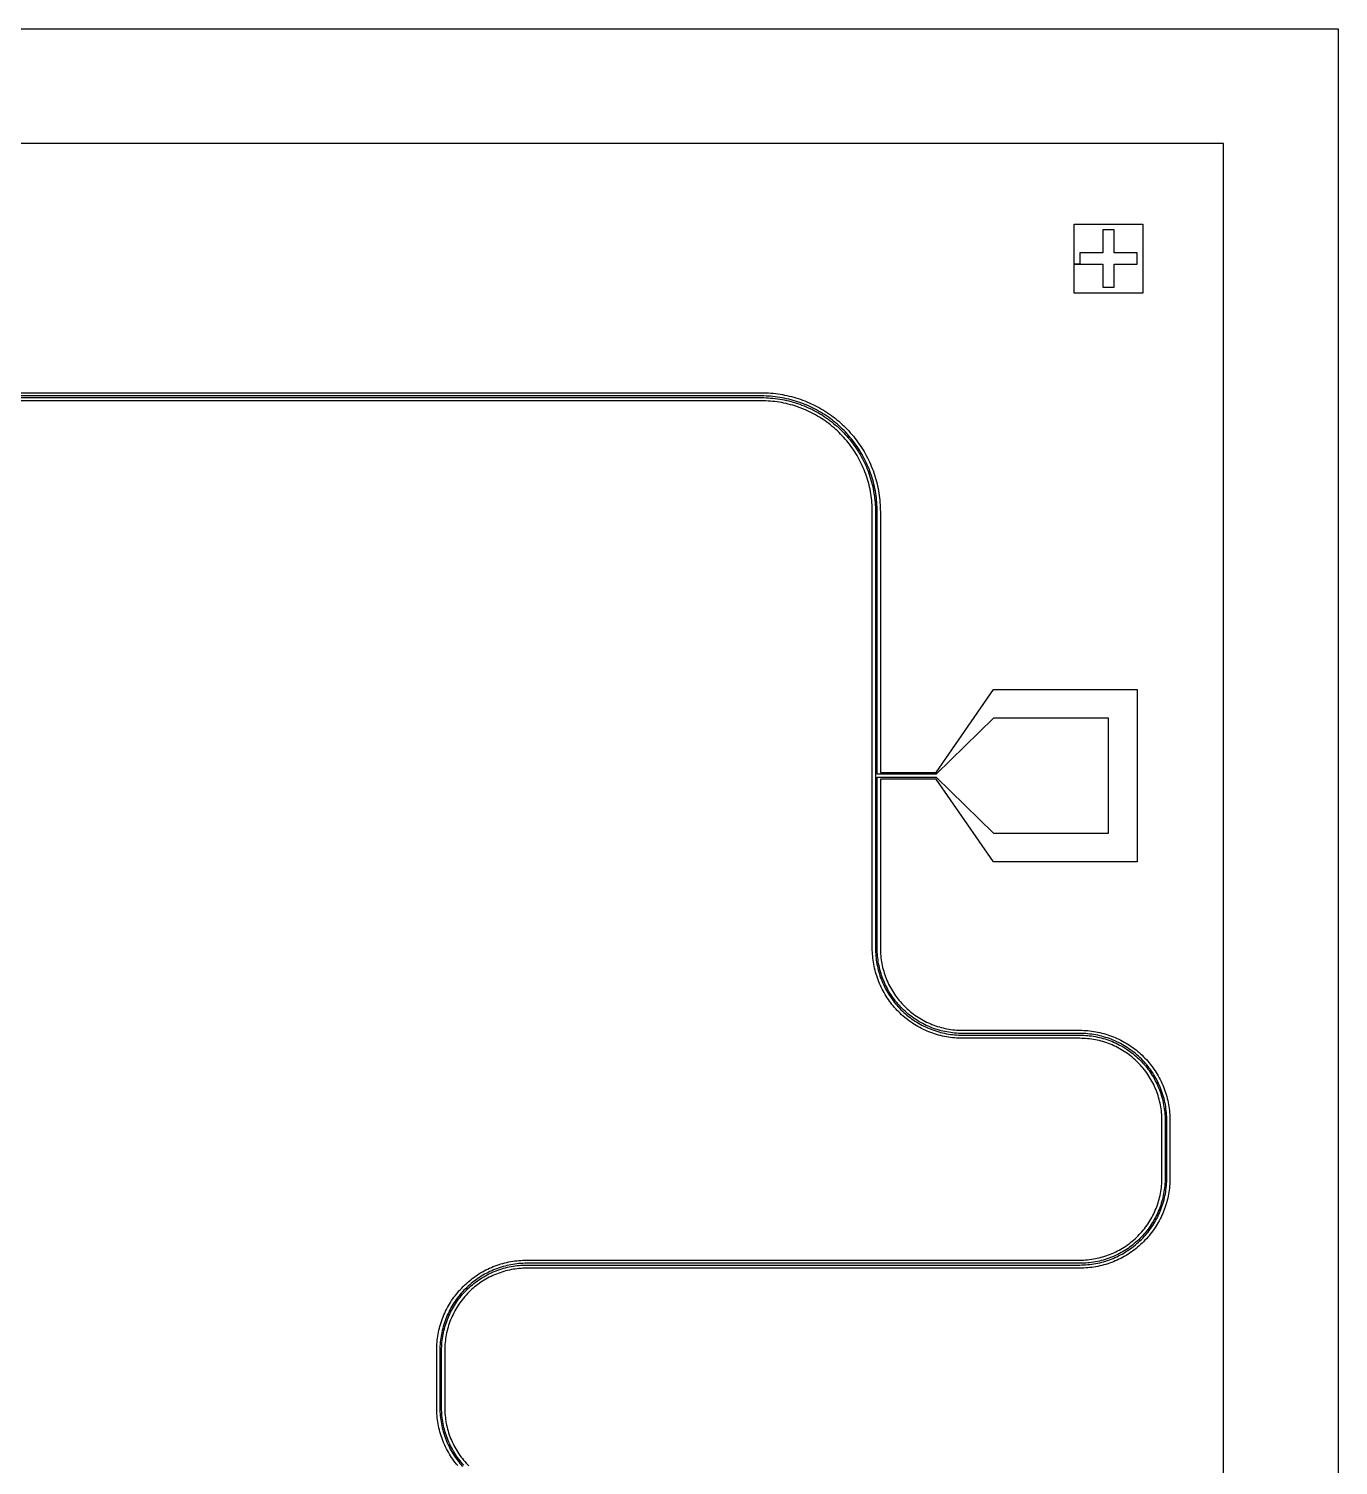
# Model space of a CAD drawing. Extents: x -2500 to 2500, y -2500 to 2500.
# Drawn here: x 220 to 2500, y 0 to 2500 of the extents above; entities that cross this region are included whole.
import ezdxf

# ---------------------------------------------------------------- set-up
doc = ezdxf.new("R2010")
doc.units = 0
doc.layers.add('L0D0', color=1, linetype='CONTINUOUS')

msp = doc.modelspace()

# ---------------------------------------------------------------- linework, layer by layer
at = {"layer": 'L0D0'}
for points in [[(-2500, -2500), (-2500, -2300), (-2300, -2300), (2300, -2300), (2300, 2300), (-2300, 2300), (-2300, -2300), (-2500, -2300), (-2500, 2500), (2500, 2500), (2500, -2500)], [(2040, 2040), (2040, 2090), (2050, 2090), (2090, 2090), (2090, 2050), (2110, 2050), (2110, 2090), (2150, 2090), (2150, 2110), (2110, 2110), (2110, 2150), (2090, 2150), (2090, 2110), (2050, 2110), (2050, 2090), (2040, 2090), (2040, 2160), (2160, 2160), (2160, 2040)]]:
    msp.add_lwpolyline(points, close=True, dxfattribs=at)
for points in [[(-1495.75, 1866.5), (1495.75, 1866.5), (1499.814, 1866.46), (1503.877, 1866.34), (1507.936, 1866.141), (1511.991, 1865.862), (1516.04, 1865.503), (1520.08, 1865.065), (1524.112, 1864.548), (1528.132, 1863.951), (1532.14, 1863.276), (1536.134, 1862.523), (1540.112, 1861.691), (1544.073, 1860.781), (1548.016, 1859.793), (1551.938, 1858.728), (1555.839, 1857.587), (1559.717, 1856.369), (1563.569, 1855.075), (1567.396, 1853.706), (1571.195, 1852.261), (1574.965, 1850.743), (1578.705, 1849.151), (1582.413, 1847.486), (1586.087, 1845.748), (1589.726, 1843.938), (1593.329, 1842.058), (1596.895, 1840.107), (1600.421, 1838.086), (1603.907, 1835.997), (1607.352, 1833.839), (1610.753, 1831.614), (1614.11, 1829.323), (1617.422, 1826.967), (1620.686, 1824.545), (1623.902, 1822.061), (1627.069, 1819.513), (1630.186, 1816.904), (1633.25, 1814.234), (1636.262, 1811.505), (1639.219, 1808.717), (1642.121, 1805.871), (1644.967, 1802.969), (1647.755, 1800.012), (1650.484, 1797), (1653.154, 1793.936), (1655.763, 1790.819), (1658.311, 1787.652), (1660.795, 1784.436), (1663.217, 1781.172), (1665.573, 1777.86), (1667.864, 1774.503), (1670.089, 1771.102), (1672.247, 1767.657), (1674.336, 1764.171), (1676.357, 1760.645), (1678.308, 1757.079), (1680.188, 1753.476), (1681.998, 1749.837), (1683.736, 1746.163), (1685.401, 1742.455), (1686.993, 1738.715), (1688.511, 1734.945), (1689.956, 1731.146), (1691.325, 1727.319), (1692.619, 1723.467), (1693.837, 1719.589), (1694.978, 1715.688), (1696.043, 1711.766), (1697.031, 1707.823), (1697.941, 1703.862), (1698.773, 1699.884), (1699.526, 1695.89), (1700.201, 1691.882), (1700.798, 1687.862), (1701.315, 1683.83), (1701.753, 1679.79), (1702.112, 1675.741), (1702.391, 1671.686), (1702.59, 1667.627), (1702.71, 1663.564), (1702.75, 1659.5), (1702.75, 1205.75), (1800, 1205.75), (1900, 1350), (2150, 1350), (2150, 1050), (1900, 1050), (1800, 1194.25), (1702.75, 1194.25), (1702.75, 900), (1702.79, 896.597), (1702.912, 893.196), (1703.114, 889.798), (1703.398, 886.407), (1703.761, 883.023), (1704.206, 879.649), (1704.73, 876.286), (1705.334, 872.937), (1706.018, 869.603), (1706.781, 866.286), (1707.623, 862.989), (1708.543, 859.712), (1709.54, 856.458), (1710.615, 853.229), (1711.766, 850.027), (1712.993, 846.852), (1714.296, 843.708), (1715.673, 840.596), (1717.123, 837.517), (1718.647, 834.474), (1720.242, 831.467), (1721.908, 828.5), (1723.645, 825.573), (1725.451, 822.688), (1727.325, 819.847), (1729.266, 817.052), (1731.273, 814.303), (1733.344, 811.603), (1735.48, 808.953), (1737.678, 806.355), (1739.937, 803.81), (1742.256, 801.319), (1744.634, 798.884), (1747.069, 796.506), (1749.56, 794.187), (1752.105, 791.928), (1754.703, 789.73), (1757.353, 787.594), (1760.053, 785.523), (1762.802, 783.516), (1765.597, 781.575), (1768.438, 779.701), (1771.323, 777.895), (1774.25, 776.158), (1777.217, 774.492), (1780.224, 772.897), (1783.267, 771.373), (1786.346, 769.923), (1789.458, 768.546), (1792.602, 767.243), (1795.777, 766.016), (1798.979, 764.865), (1802.208, 763.79), (1805.462, 762.793), (1808.739, 761.873), (1812.036, 761.031), (1815.353, 760.268), (1818.687, 759.584), (1822.036, 758.98), (1825.399, 758.456), (1828.773, 758.011), (1832.157, 757.648), (1835.548, 757.364), (1838.946, 757.162), (1842.347, 757.04), (1845.75, 757), (2050, 757), (2053.523, 756.96), (2057.044, 756.842), (2060.561, 756.644), (2064.073, 756.368), (2067.578, 756.013), (2071.075, 755.579), (2074.56, 755.067), (2078.033, 754.477), (2081.493, 753.809), (2084.936, 753.064), (2088.361, 752.241), (2091.768, 751.342), (2095.153, 750.367), (2098.516, 749.316), (2101.854, 748.19), (2105.166, 746.989), (2108.45, 745.714), (2111.705, 744.366), (2114.929, 742.945), (2118.12, 741.452), (2121.277, 739.888), (2124.397, 738.253), (2127.481, 736.549), (2130.525, 734.776), (2133.529, 732.936), (2136.491, 731.028), (2139.409, 729.054), (2142.282, 727.016), (2145.109, 724.913), (2147.888, 722.748), (2150.617, 720.52), (2153.296, 718.232), (2155.923, 715.885), (2158.497, 713.479), (2161.016, 711.016), (2163.479, 708.497), (2165.885, 705.923), (2168.232, 703.296), (2170.52, 700.617), (2172.748, 697.888), (2174.913, 695.109), (2177.016, 692.282), (2179.054, 689.409), (2181.028, 686.491), (2182.936, 683.529), (2184.776, 680.525), (2186.549, 677.481), (2188.253, 674.397), (2189.888, 671.277), (2191.452, 668.12), (2192.945, 664.929), (2194.366, 661.705), (2195.714, 658.45), (2196.989, 655.166), (2198.19, 651.854), (2199.316, 648.516), (2200.367, 645.153), (2201.342, 641.768), (2202.241, 638.361), (2203.064, 634.936), (2203.809, 631.493), (2204.477, 628.033), (2205.067, 624.56), (2205.579, 621.075), (2206.013, 617.578), (2206.368, 614.073), (2206.644, 610.561), (2206.842, 607.044), (2206.96, 603.523), (2207, 600), (2207, 500), (2206.96, 496.477), (2206.842, 492.956), (2206.644, 489.439), (2206.368, 485.927), (2206.013, 482.422), (2205.579, 478.925), (2205.067, 475.44), (2204.477, 471.967), (2203.809, 468.507), (2203.064, 465.064), (2202.241, 461.639), (2201.342, 458.232), (2200.367, 454.847), (2199.316, 451.484), (2198.19, 448.146), (2196.989, 444.834), (2195.714, 441.55), (2194.366, 438.295), (2192.945, 435.071), (2191.452, 431.88), (2189.888, 428.723), (2188.253, 425.603), (2186.549, 422.519), (2184.776, 419.475), (2182.936, 416.471), (2181.028, 413.509), (2179.054, 410.591), (2177.016, 407.718), (2174.913, 404.891), (2172.748, 402.112), (2170.52, 399.383), (2168.232, 396.704), (2165.885, 394.077), (2163.479, 391.503), (2161.016, 388.984), (2158.497, 386.521), (2155.923, 384.115), (2153.296, 381.768), (2150.617, 379.48), (2147.888, 377.252), (2145.109, 375.087), (2142.282, 372.984), (2139.409, 370.946), (2136.491, 368.972), (2133.529, 367.064), (2130.525, 365.224), (2127.481, 363.451), (2124.397, 361.747), (2121.277, 360.112), (2118.12, 358.548), (2114.929, 357.055), (2111.705, 355.634), (2108.45, 354.286), (2105.166, 353.011), (2101.854, 351.81), (2098.516, 350.684), (2095.153, 349.633), (2091.768, 348.658), (2088.361, 347.759), (2084.936, 346.936), (2081.493, 346.191), (2078.033, 345.523), (2074.56, 344.933), (2071.075, 344.421), (2067.578, 343.987), (2064.073, 343.632), (2060.561, 343.356), (2057.044, 343.158), (2053.523, 343.04), (2050, 343), (1087.4, 343), (1083.997, 342.96), (1080.596, 342.838), (1077.198, 342.636), (1073.807, 342.352), (1070.423, 341.989), (1067.049, 341.544), (1063.686, 341.02), (1060.337, 340.416), (1057.003, 339.732), (1053.686, 338.969), (1050.389, 338.127), (1047.112, 337.207), (1043.858, 336.21), (1040.629, 335.135), (1037.427, 333.984), (1034.252, 332.757), (1031.108, 331.454), (1027.996, 330.077), (1024.917, 328.627), (1021.874, 327.103), (1018.867, 325.508), (1015.9, 323.842), (1012.973, 322.105), (1010.088, 320.299), (1007.247, 318.425), (1004.452, 316.484), (1001.703, 314.477), (999.003, 312.406), (996.353, 310.27), (993.755, 308.072), (991.21, 305.813), (988.719, 303.494), (986.284, 301.116), (983.906, 298.681), (981.587, 296.19), (979.328, 293.645), (977.13, 291.047), (974.994, 288.397), (972.923, 285.697), (970.916, 282.948), (968.975, 280.153), (967.101, 277.312), (965.295, 274.427), (963.558, 271.5), (961.892, 268.533), (960.297, 265.526), (958.773, 262.483), (957.323, 259.404), (955.946, 256.292), (954.643, 253.148), (953.416, 249.973), (952.265, 246.771), (951.19, 243.542), (950.193, 240.288), (949.273, 237.011), (948.431, 233.714), (947.668, 230.397), (946.984, 227.063), (946.38, 223.714), (945.856, 220.351), (945.411, 216.977), (945.048, 213.593), (944.764, 210.202), (944.562, 206.804), (944.44, 203.403), (944.4, 200), (944.4, 100), (944.44, 96.597), (944.562, 93.196), (944.764, 89.798), (945.048, 86.407), (945.411, 83.023), (945.856, 79.649), (946.38, 76.286), (946.984, 72.937), (947.668, 69.603), (948.431, 66.286), (949.273, 62.989), (950.193, 59.712), (951.19, 56.458), (952.265, 53.229), (953.416, 50.027), (954.643, 46.852), (955.946, 43.708), (957.323, 40.596), (958.773, 37.517), (960.297, 34.474), (961.892, 31.467), (963.558, 28.5), (965.295, 25.573), (967.101, 22.688), (968.975, 19.847), (970.916, 17.052), (972.923, 14.303), (974.994, 11.603), (977.13, 8.953), (979.328, 6.355), (981.587, 3.81), (983.906, 1.319), (986.284, -1.116)], [(977.657, -0.044), (975.376, 2.518), (973.154, 5.131), (970.993, 7.795), (968.894, 10.509), (966.859, 13.27), (964.888, 16.077), (962.982, 18.929), (961.143, 21.825), (959.371, 24.762), (957.667, 27.739), (956.033, 30.755), (954.468, 33.808), (952.975, 36.896), (951.553, 40.018), (950.204, 43.172), (948.928, 46.356), (947.726, 49.568), (946.598, 52.808), (945.546, 56.073), (944.569, 59.361), (943.668, 62.671), (942.844, 66.001), (942.098, 69.349), (941.428, 72.713), (940.837, 76.092), (940.324, 79.484), (939.889, 82.886), (939.533, 86.298), (939.256, 89.717), (939.058, 93.142), (938.94, 96.57), (938.9, 100), (938.9, 200), (938.94, 203.43), (939.058, 206.858), (939.256, 210.283), (939.533, 213.702), (939.889, 217.114), (940.324, 220.516), (940.837, 223.908), (941.428, 227.287), (942.098, 230.651), (942.844, 233.999), (943.668, 237.329), (944.569, 240.639), (945.546, 243.927), (946.598, 247.192), (947.726, 250.432), (948.928, 253.644), (950.204, 256.828), (951.553, 259.982), (952.975, 263.104), (954.468, 266.192), (956.033, 269.245), (957.667, 272.261), (959.371, 275.238), (961.143, 278.175), (962.982, 281.071), (964.888, 283.923), (966.859, 286.73), (968.894, 289.491), (970.993, 292.205), (973.154, 294.869), (975.376, 297.482), (977.657, 300.044), (979.997, 302.552), (982.395, 305.005), (984.848, 307.403), (987.356, 309.743), (989.918, 312.024), (992.531, 314.246), (995.195, 316.407), (997.909, 318.506), (1000.67, 320.541), (1003.477, 322.512), (1006.329, 324.418), (1009.225, 326.257), (1012.162, 328.029), (1015.139, 329.733), (1018.155, 331.367), (1021.208, 332.932), (1024.296, 334.425), (1027.418, 335.847), (1030.572, 337.196), (1033.756, 338.472), (1036.968, 339.674), (1040.208, 340.802), (1043.473, 341.854), (1046.761, 342.831), (1050.071, 343.732), (1053.401, 344.556), (1056.749, 345.302), (1060.113, 345.972), (1063.492, 346.563), (1066.884, 347.076), (1070.286, 347.511), (1073.698, 347.867), (1077.117, 348.144), (1080.542, 348.342), (1083.97, 348.46), (1087.4, 348.5), (2050, 348.5), (2053.499, 348.54), (2056.997, 348.662), (2060.491, 348.864), (2063.979, 349.146), (2067.459, 349.509), (2070.931, 349.953), (2074.391, 350.476), (2077.838, 351.08), (2081.27, 351.762), (2084.686, 352.524), (2088.083, 353.365), (2091.46, 354.283), (2094.815, 355.28), (2098.145, 356.354), (2101.45, 357.504), (2104.728, 358.73), (2107.977, 360.032), (2111.194, 361.409), (2114.379, 362.859), (2117.529, 364.383), (2120.644, 365.979), (2123.721, 367.646), (2126.758, 369.384), (2129.754, 371.192), (2132.708, 373.069), (2135.618, 375.013), (2138.482, 377.024), (2141.299, 379.1), (2144.067, 381.241), (2146.785, 383.446), (2149.452, 385.713), (2152.065, 388.04), (2154.624, 390.428), (2157.127, 392.873), (2159.572, 395.376), (2161.96, 397.935), (2164.287, 400.548), (2166.554, 403.215), (2168.759, 405.933), (2170.9, 408.701), (2172.976, 411.518), (2174.987, 414.382), (2176.931, 417.292), (2178.808, 420.246), (2180.616, 423.242), (2182.354, 426.279), (2184.021, 429.356), (2185.617, 432.471), (2187.141, 435.621), (2188.591, 438.806), (2189.968, 442.023), (2191.27, 445.272), (2192.496, 448.55), (2193.646, 451.855), (2194.72, 455.185), (2195.717, 458.54), (2196.635, 461.917), (2197.476, 465.314), (2198.238, 468.73), (2198.92, 472.162), (2199.524, 475.609), (2200.047, 479.069), (2200.491, 482.541), (2200.854, 486.021), (2201.136, 489.509), (2201.338, 493.003), (2201.46, 496.501), (2201.5, 500), (2201.5, 600), (2201.46, 603.499), (2201.338, 606.997), (2201.136, 610.491), (2200.854, 613.979), (2200.491, 617.459), (2200.047, 620.931), (2199.524, 624.391), (2198.92, 627.838), (2198.238, 631.27), (2197.476, 634.686), (2196.635, 638.083), (2195.717, 641.46), (2194.72, 644.815), (2193.646, 648.145), (2192.496, 651.45), (2191.27, 654.728), (2189.968, 657.977), (2188.591, 661.194), (2187.141, 664.379), (2185.617, 667.529), (2184.021, 670.644), (2182.354, 673.721), (2180.616, 676.758), (2178.808, 679.754), (2176.931, 682.708), (2174.987, 685.618), (2172.976, 688.482), (2170.9, 691.299), (2168.759, 694.067), (2166.554, 696.785), (2164.287, 699.452), (2161.96, 702.065), (2159.572, 704.624), (2157.127, 707.127), (2154.624, 709.572), (2152.065, 711.96), (2149.452, 714.287), (2146.785, 716.554), (2144.067, 718.759), (2141.299, 720.9), (2138.482, 722.976), (2135.618, 724.987), (2132.708, 726.931), (2129.754, 728.808), (2126.758, 730.616), (2123.721, 732.354), (2120.644, 734.021), (2117.529, 735.617), (2114.379, 737.141), (2111.194, 738.591), (2107.977, 739.968), (2104.728, 741.27), (2101.45, 742.496), (2098.145, 743.646), (2094.815, 744.72), (2091.46, 745.717), (2088.083, 746.635), (2084.686, 747.476), (2081.27, 748.238), (2077.838, 748.92), (2074.391, 749.524), (2070.931, 750.047), (2067.459, 750.491), (2063.979, 750.854), (2060.491, 751.136), (2056.997, 751.338), (2053.499, 751.46), (2050, 751.5), (1845.75, 751.5), (1842.32, 751.54), (1838.892, 751.658), (1835.467, 751.856), (1832.048, 752.133), (1828.636, 752.489), (1825.234, 752.924), (1821.842, 753.437), (1818.463, 754.028), (1815.099, 754.698), (1811.751, 755.444), (1808.421, 756.268), (1805.111, 757.169), (1801.823, 758.146), (1798.558, 759.198), (1795.318, 760.326), (1792.106, 761.528), (1788.922, 762.804), (1785.768, 764.153), (1782.646, 765.575), (1779.558, 767.068), (1776.505, 768.633), (1773.489, 770.267), (1770.512, 771.971), (1767.575, 773.743), (1764.679, 775.582), (1761.827, 777.488), (1759.02, 779.459), (1756.259, 781.494), (1753.545, 783.593), (1750.881, 785.754), (1748.268, 787.976), (1745.706, 790.257), (1743.198, 792.597), (1740.745, 794.995), (1738.347, 797.448), (1736.007, 799.956), (1733.726, 802.518), (1731.504, 805.131), (1729.343, 807.795), (1727.244, 810.509), (1725.209, 813.27), (1723.238, 816.077), (1721.332, 818.929), (1719.493, 821.825), (1717.721, 824.762), (1716.017, 827.739), (1714.383, 830.755), (1712.818, 833.808), (1711.325, 836.896), (1709.903, 840.018), (1708.554, 843.172), (1707.278, 846.356), (1706.076, 849.568), (1704.948, 852.808), (1703.896, 856.073), (1702.919, 859.361), (1702.018, 862.671), (1701.194, 866.001), (1700.448, 869.349), (1699.778, 872.713), (1699.187, 876.092), (1698.674, 879.484), (1698.239, 882.886), (1697.883, 886.298), (1697.606, 889.717), (1697.408, 893.142), (1697.29, 896.57), (1697.25, 900), (1697.25, 1197.25), (1800, 1197.25), (1900, 1100), (2100, 1100), (2100, 1300), (1900, 1300), (1800, 1202.75), (1697.25, 1202.75), (1697.25, 1659.5), (1697.21, 1663.506), (1697.091, 1667.511), (1696.892, 1671.512), (1696.613, 1675.509), (1696.255, 1679.5), (1695.818, 1683.482), (1695.301, 1687.455), (1694.706, 1691.417), (1694.032, 1695.367), (1693.28, 1699.302), (1692.45, 1703.221), (1691.541, 1707.123), (1690.556, 1711.007), (1689.493, 1714.87), (1688.354, 1718.711), (1687.139, 1722.529), (1685.848, 1726.321), (1684.482, 1730.088), (1683.041, 1733.826), (1681.526, 1737.535), (1679.938, 1741.213), (1678.277, 1744.859), (1676.544, 1748.471), (1674.739, 1752.048), (1672.864, 1755.589), (1670.918, 1759.091), (1668.903, 1762.554), (1666.82, 1765.977), (1664.669, 1769.357), (1662.452, 1772.694), (1660.168, 1775.986), (1657.82, 1779.232), (1655.407, 1782.43), (1652.932, 1785.58), (1650.394, 1788.68), (1647.795, 1791.729), (1645.136, 1794.726), (1642.418, 1797.67), (1639.641, 1800.558), (1636.808, 1803.391), (1633.92, 1806.168), (1630.976, 1808.886), (1627.979, 1811.545), (1624.93, 1814.144), (1621.83, 1816.682), (1618.68, 1819.157), (1615.482, 1821.57), (1612.236, 1823.918), (1608.944, 1826.202), (1605.607, 1828.419), (1602.227, 1830.57), (1598.804, 1832.653), (1595.341, 1834.668), (1591.839, 1836.614), (1588.298, 1838.489), (1584.721, 1840.294), (1581.109, 1842.027), (1577.463, 1843.688), (1573.785, 1845.276), (1570.076, 1846.791), (1566.338, 1848.232), (1562.571, 1849.598), (1558.779, 1850.889), (1554.961, 1852.104), (1551.12, 1853.243), (1547.257, 1854.306), (1543.373, 1855.291), (1539.471, 1856.2), (1535.552, 1857.03), (1531.617, 1857.782), (1527.667, 1858.456), (1523.705, 1859.051), (1519.732, 1859.568), (1515.75, 1860.005), (1511.759, 1860.363), (1507.762, 1860.642), (1503.761, 1860.841), (1499.756, 1860.96), (1495.75, 1861), (-1495.75, 1861)], [(-1495.75, 1858), (1495.75, 1858), (1499.747, 1857.96), (1503.743, 1857.839), (1507.735, 1857.638), (1511.723, 1857.356), (1515.704, 1856.995), (1519.677, 1856.553), (1523.64, 1856.031), (1527.592, 1855.429), (1531.531, 1854.749), (1535.455, 1853.988), (1539.363, 1853.149), (1543.254, 1852.232), (1547.126, 1851.236), (1550.976, 1850.163), (1554.804, 1849.012), (1558.609, 1847.784), (1562.387, 1846.481), (1566.139, 1845.101), (1569.862, 1843.646), (1573.555, 1842.116), (1577.217, 1840.512), (1580.845, 1838.835), (1584.439, 1837.085), (1587.998, 1835.263), (1591.518, 1833.37), (1595, 1831.406), (1598.442, 1829.373), (1601.841, 1827.27), (1605.198, 1825.1), (1608.511, 1822.862), (1611.778, 1820.559), (1614.997, 1818.189), (1618.169, 1815.756), (1621.29, 1813.259), (1624.361, 1810.7), (1627.38, 1808.079), (1630.345, 1805.399), (1633.256, 1802.659), (1636.111, 1799.861), (1638.909, 1797.006), (1641.649, 1794.095), (1644.329, 1791.13), (1646.95, 1788.111), (1649.509, 1785.04), (1652.006, 1781.919), (1654.439, 1778.747), (1656.809, 1775.528), (1659.112, 1772.261), (1661.35, 1768.948), (1663.52, 1765.591), (1665.623, 1762.192), (1667.656, 1758.75), (1669.62, 1755.268), (1671.513, 1751.748), (1673.335, 1748.189), (1675.085, 1744.595), (1676.762, 1740.967), (1678.366, 1737.305), (1679.896, 1733.612), (1681.351, 1729.889), (1682.731, 1726.137), (1684.034, 1722.359), (1685.262, 1718.554), (1686.413, 1714.726), (1687.486, 1710.876), (1688.482, 1707.004), (1689.399, 1703.113), (1690.238, 1699.205), (1690.999, 1695.281), (1691.679, 1691.342), (1692.281, 1687.39), (1692.803, 1683.427), (1693.245, 1679.454), (1693.606, 1675.473), (1693.888, 1671.485), (1694.089, 1667.493), (1694.21, 1663.497), (1694.25, 1659.5), (1694.25, 900), (1694.29, 896.501), (1694.412, 893.003), (1694.614, 889.509), (1694.896, 886.021), (1695.259, 882.541), (1695.703, 879.069), (1696.226, 875.609), (1696.83, 872.162), (1697.512, 868.73), (1698.274, 865.314), (1699.115, 861.917), (1700.033, 858.54), (1701.03, 855.185), (1702.104, 851.855), (1703.254, 848.55), (1704.48, 845.272), (1705.782, 842.023), (1707.159, 838.806), (1708.609, 835.621), (1710.133, 832.471), (1711.729, 829.356), (1713.396, 826.279), (1715.134, 823.242), (1716.942, 820.246), (1718.819, 817.292), (1720.763, 814.382), (1722.774, 811.518), (1724.85, 808.701), (1726.991, 805.933), (1729.196, 803.215), (1731.463, 800.548), (1733.79, 797.935), (1736.178, 795.376), (1738.623, 792.873), (1741.126, 790.428), (1743.685, 788.04), (1746.298, 785.713), (1748.965, 783.446), (1751.683, 781.241), (1754.451, 779.1), (1757.268, 777.024), (1760.132, 775.013), (1763.042, 773.069), (1765.996, 771.192), (1768.992, 769.384), (1772.029, 767.646), (1775.106, 765.979), (1778.221, 764.383), (1781.371, 762.859), (1784.556, 761.409), (1787.773, 760.032), (1791.022, 758.73), (1794.3, 757.504), (1797.605, 756.354), (1800.935, 755.28), (1804.29, 754.283), (1807.667, 753.365), (1811.064, 752.524), (1814.48, 751.762), (1817.912, 751.08), (1821.359, 750.476), (1824.819, 749.953), (1828.291, 749.509), (1831.771, 749.146), (1835.259, 748.864), (1838.753, 748.662), (1842.251, 748.54), (1845.75, 748.5), (2050, 748.5), (2053.43, 748.46), (2056.858, 748.342), (2060.283, 748.144), (2063.702, 747.867), (2067.114, 747.511), (2070.516, 747.076), (2073.908, 746.563), (2077.287, 745.972), (2080.651, 745.302), (2083.999, 744.556), (2087.329, 743.732), (2090.639, 742.831), (2093.927, 741.854), (2097.192, 740.802), (2100.432, 739.674), (2103.644, 738.472), (2106.828, 737.196), (2109.982, 735.847), (2113.104, 734.425), (2116.192, 732.932), (2119.245, 731.367), (2122.261, 729.733), (2125.238, 728.029), (2128.175, 726.257), (2131.071, 724.418), (2133.923, 722.512), (2136.73, 720.541), (2139.491, 718.506), (2142.205, 716.407), (2144.869, 714.246), (2147.482, 712.024), (2150.044, 709.743), (2152.552, 707.403), (2155.005, 705.005), (2157.403, 702.552), (2159.743, 700.044), (2162.024, 697.482), (2164.246, 694.869), (2166.407, 692.205), (2168.506, 689.491), (2170.541, 686.73), (2172.512, 683.923), (2174.418, 681.071), (2176.257, 678.175), (2178.029, 675.238), (2179.733, 672.261), (2181.367, 669.245), (2182.932, 666.192), (2184.425, 663.104), (2185.847, 659.982), (2187.196, 656.828), (2188.472, 653.644), (2189.674, 650.432), (2190.802, 647.192), (2191.854, 643.927), (2192.831, 640.639), (2193.732, 637.329), (2194.556, 633.999), (2195.302, 630.651), (2195.972, 627.287), (2196.563, 623.908), (2197.076, 620.516), (2197.511, 617.114), (2197.867, 613.702), (2198.144, 610.283), (2198.342, 606.858), (2198.46, 603.43), (2198.5, 600), (2198.5, 500), (2198.46, 496.57), (2198.342, 493.142), (2198.144, 489.717), (2197.867, 486.298), (2197.511, 482.886), (2197.076, 479.484), (2196.563, 476.092), (2195.972, 472.713), (2195.302, 469.349), (2194.556, 466.001), (2193.732, 462.671), (2192.831, 459.361), (2191.854, 456.073), (2190.802, 452.808), (2189.674, 449.568), (2188.472, 446.356), (2187.196, 443.172), (2185.847, 440.018), (2184.425, 436.896), (2182.932, 433.808), (2181.367, 430.755), (2179.733, 427.739), (2178.029, 424.762), (2176.257, 421.825), (2174.418, 418.929), (2172.512, 416.077), (2170.541, 413.27), (2168.506, 410.509), (2166.407, 407.795), (2164.246, 405.131), (2162.024, 402.518), (2159.743, 399.956), (2157.403, 397.448), (2155.005, 394.995), (2152.552, 392.597), (2150.044, 390.257), (2147.482, 387.976), (2144.869, 385.754), (2142.205, 383.593), (2139.491, 381.494), (2136.73, 379.459), (2133.923, 377.488), (2131.071, 375.582), (2128.175, 373.743), (2125.238, 371.971), (2122.261, 370.267), (2119.245, 368.633), (2116.192, 367.068), (2113.104, 365.575), (2109.982, 364.153), (2106.828, 362.804), (2103.644, 361.528), (2100.432, 360.326), (2097.192, 359.198), (2093.927, 358.146), (2090.639, 357.169), (2087.329, 356.268), (2083.999, 355.444), (2080.651, 354.698), (2077.287, 354.028), (2073.908, 353.437), (2070.516, 352.924), (2067.114, 352.489), (2063.702, 352.133), (2060.283, 351.856), (2056.858, 351.658), (2053.43, 351.54), (2050, 351.5), (1087.4, 351.5), (1083.901, 351.46), (1080.403, 351.338), (1076.909, 351.136), (1073.421, 350.854), (1069.941, 350.491), (1066.469, 350.047), (1063.009, 349.524), (1059.562, 348.92), (1056.13, 348.238), (1052.714, 347.476), (1049.317, 346.635), (1045.94, 345.717), (1042.585, 344.72), (1039.255, 343.646), (1035.95, 342.496), (1032.672, 341.27), (1029.423, 339.968), (1026.206, 338.591), (1023.021, 337.141), (1019.871, 335.617), (1016.756, 334.021), (1013.679, 332.354), (1010.642, 330.616), (1007.646, 328.808), (1004.692, 326.931), (1001.782, 324.987), (998.918, 322.976), (996.101, 320.9), (993.333, 318.759), (990.615, 316.554), (987.948, 314.287), (985.335, 311.96), (982.776, 309.572), (980.273, 307.127), (977.828, 304.624), (975.44, 302.065), (973.113, 299.452), (970.846, 296.785), (968.641, 294.067), (966.5, 291.299), (964.424, 288.482), (962.413, 285.618), (960.469, 282.708), (958.592, 279.754), (956.784, 276.758), (955.046, 273.721), (953.379, 270.644), (951.783, 267.529), (950.259, 264.379), (948.809, 261.194), (947.432, 257.977), (946.13, 254.728), (944.904, 251.45), (943.754, 248.145), (942.68, 244.815), (941.683, 241.46), (940.765, 238.083), (939.924, 234.686), (939.162, 231.27), (938.48, 227.838), (937.876, 224.391), (937.353, 220.931), (936.909, 217.459), (936.546, 213.979), (936.264, 210.491), (936.062, 206.997), (935.94, 203.499), (935.9, 200), (935.9, 100), (935.94, 96.501), (936.062, 93.003), (936.264, 89.509), (936.546, 86.021), (936.909, 82.541), (937.353, 79.069), (937.876, 75.609), (938.48, 72.162), (939.162, 68.73), (939.924, 65.314), (940.765, 61.917), (941.683, 58.54), (942.68, 55.185), (943.754, 51.855), (944.904, 48.55), (946.13, 45.272), (947.432, 42.023), (948.809, 38.806), (950.259, 35.621), (951.783, 32.471), (953.379, 29.356), (955.046, 26.279), (956.784, 23.242), (958.592, 20.246), (960.469, 17.292), (962.413, 14.382), (964.424, 11.518), (966.5, 8.701), (968.641, 5.933), (970.846, 3.215), (973.113, 0.548), (975.44, -2.065)], [(966.88, -0.617), (964.652, 2.112), (962.487, 4.891), (960.384, 7.718), (958.346, 10.591), (956.372, 13.509), (954.464, 16.471), (952.624, 19.475), (950.851, 22.519), (949.147, 25.603), (947.512, 28.723), (945.948, 31.88), (944.455, 35.071), (943.034, 38.295), (941.686, 41.55), (940.411, 44.834), (939.21, 48.146), (938.084, 51.484), (937.033, 54.847), (936.058, 58.232), (935.159, 61.639), (934.336, 65.064), (933.591, 68.507), (932.923, 71.967), (932.333, 75.44), (931.821, 78.925), (931.387, 82.422), (931.032, 85.927), (930.756, 89.439), (930.558, 92.956), (930.44, 96.477), (930.4, 100), (930.4, 200), (930.44, 203.523), (930.558, 207.044), (930.756, 210.561), (931.032, 214.073), (931.387, 217.578), (931.821, 221.075), (932.333, 224.56), (932.923, 228.033), (933.591, 231.493), (934.336, 234.936), (935.159, 238.361), (936.058, 241.768), (937.033, 245.153), (938.084, 248.516), (939.21, 251.854), (940.411, 255.166), (941.686, 258.45), (943.034, 261.705), (944.455, 264.929), (945.948, 268.12), (947.512, 271.277), (949.147, 274.397), (950.851, 277.481), (952.624, 280.525), (954.464, 283.529), (956.372, 286.491), (958.346, 289.409), (960.384, 292.282), (962.487, 295.109), (964.652, 297.888), (966.88, 300.617), (969.168, 303.296), (971.515, 305.923), (973.921, 308.497), (976.384, 311.016), (978.903, 313.479), (981.477, 315.885), (984.104, 318.232), (986.783, 320.52), (989.512, 322.748), (992.291, 324.913), (995.118, 327.016), (997.991, 329.054), (1000.909, 331.028), (1003.871, 332.936), (1006.875, 334.776), (1009.919, 336.549), (1013.003, 338.253), (1016.123, 339.888), (1019.28, 341.452), (1022.471, 342.945), (1025.695, 344.366), (1028.95, 345.714), (1032.234, 346.989), (1035.546, 348.19), (1038.884, 349.316), (1042.247, 350.367), (1045.632, 351.342), (1049.039, 352.241), (1052.464, 353.064), (1055.907, 353.809), (1059.367, 354.477), (1062.84, 355.067), (1066.325, 355.579), (1069.822, 356.013), (1073.327, 356.368), (1076.839, 356.644), (1080.356, 356.842), (1083.877, 356.96), (1087.4, 357), (2050, 357), (2053.403, 357.04), (2056.804, 357.162), (2060.202, 357.364), (2063.593, 357.648), (2066.977, 358.011), (2070.351, 358.456), (2073.714, 358.98), (2077.063, 359.584), (2080.397, 360.268), (2083.714, 361.031), (2087.011, 361.873), (2090.288, 362.793), (2093.542, 363.79), (2096.771, 364.865), (2099.973, 366.016), (2103.148, 367.243), (2106.292, 368.546), (2109.404, 369.923), (2112.483, 371.373), (2115.526, 372.897), (2118.533, 374.492), (2121.5, 376.158), (2124.427, 377.895), (2127.312, 379.701), (2130.153, 381.575), (2132.948, 383.516), (2135.697, 385.523), (2138.397, 387.594), (2141.047, 389.73), (2143.645, 391.928), (2146.19, 394.187), (2148.681, 396.506), (2151.116, 398.884), (2153.494, 401.319), (2155.813, 403.81), (2158.072, 406.355), (2160.27, 408.953), (2162.406, 411.603), (2164.477, 414.303), (2166.484, 417.052), (2168.425, 419.847), (2170.299, 422.688), (2172.105, 425.573), (2173.842, 428.5), (2175.508, 431.467), (2177.103, 434.474), (2178.627, 437.517), (2180.077, 440.596), (2181.454, 443.708), (2182.757, 446.852), (2183.984, 450.027), (2185.135, 453.229), (2186.21, 456.458), (2187.207, 459.712), (2188.127, 462.989), (2188.969, 466.286), (2189.732, 469.603), (2190.416, 472.937), (2191.02, 476.286), (2191.544, 479.649), (2191.989, 483.023), (2192.352, 486.407), (2192.636, 489.798), (2192.838, 493.196), (2192.96, 496.597), (2193, 500), (2193, 600), (2192.96, 603.403), (2192.838, 606.804), (2192.636, 610.202), (2192.352, 613.593), (2191.989, 616.977), (2191.544, 620.351), (2191.02, 623.714), (2190.416, 627.063), (2189.732, 630.397), (2188.969, 633.714), (2188.127, 637.011), (2187.207, 640.288), (2186.21, 643.542), (2185.135, 646.771), (2183.984, 649.973), (2182.757, 653.148), (2181.454, 656.292), (2180.077, 659.404), (2178.627, 662.483), (2177.103, 665.526), (2175.508, 668.533), (2173.842, 671.5), (2172.105, 674.427), (2170.299, 677.312), (2168.425, 680.153), (2166.484, 682.948), (2164.477, 685.697), (2162.406, 688.397), (2160.27, 691.047), (2158.072, 693.645), (2155.813, 696.19), (2153.494, 698.681), (2151.116, 701.116), (2148.681, 703.494), (2146.19, 705.813), (2143.645, 708.072), (2141.047, 710.27), (2138.397, 712.406), (2135.697, 714.477), (2132.948, 716.484), (2130.153, 718.425), (2127.312, 720.299), (2124.427, 722.105), (2121.5, 723.842), (2118.533, 725.508), (2115.526, 727.103), (2112.483, 728.627), (2109.404, 730.077), (2106.292, 731.454), (2103.148, 732.757), (2099.973, 733.984), (2096.771, 735.135), (2093.542, 736.21), (2090.288, 737.207), (2087.011, 738.127), (2083.714, 738.969), (2080.397, 739.732), (2077.063, 740.416), (2073.714, 741.02), (2070.351, 741.544), (2066.977, 741.989), (2063.593, 742.352), (2060.202, 742.636), (2056.804, 742.838), (2053.403, 742.96), (2050, 743), (1845.75, 743), (1842.227, 743.04), (1838.706, 743.158), (1835.189, 743.356), (1831.677, 743.632), (1828.172, 743.987), (1824.675, 744.421), (1821.19, 744.933), (1817.717, 745.523), (1814.257, 746.191), (1810.814, 746.936), (1807.389, 747.759), (1803.982, 748.658), (1800.597, 749.633), (1797.234, 750.684), (1793.896, 751.81), (1790.584, 753.011), (1787.3, 754.286), (1784.045, 755.634), (1780.821, 757.055), (1777.63, 758.548), (1774.473, 760.112), (1771.353, 761.747), (1768.269, 763.451), (1765.225, 765.224), (1762.221, 767.064), (1759.259, 768.972), (1756.341, 770.946), (1753.468, 772.984), (1750.641, 775.087), (1747.862, 777.252), (1745.133, 779.48), (1742.454, 781.768), (1739.827, 784.115), (1737.253, 786.521), (1734.734, 788.984), (1732.271, 791.503), (1729.865, 794.077), (1727.518, 796.704), (1725.23, 799.383), (1723.002, 802.112), (1720.837, 804.891), (1718.734, 807.718), (1716.696, 810.591), (1714.722, 813.509), (1712.814, 816.471), (1710.974, 819.475), (1709.201, 822.519), (1707.497, 825.603), (1705.862, 828.723), (1704.298, 831.88), (1702.805, 835.071), (1701.384, 838.295), (1700.036, 841.55), (1698.761, 844.834), (1697.56, 848.146), (1696.434, 851.484), (1695.383, 854.847), (1694.408, 858.232), (1693.509, 861.639), (1692.686, 865.064), (1691.941, 868.507), (1691.273, 871.967), (1690.683, 875.44), (1690.171, 878.925), (1689.737, 882.422), (1689.382, 885.927), (1689.106, 889.439), (1688.908, 892.956), (1688.79, 896.477), (1688.75, 900), (1688.75, 1659.5), (1688.71, 1663.437), (1688.589, 1667.372), (1688.389, 1671.304), (1688.108, 1675.231), (1687.747, 1679.152), (1687.306, 1683.064), (1686.786, 1686.967), (1686.186, 1690.858), (1685.506, 1694.736), (1684.748, 1698.599), (1683.911, 1702.447), (1682.996, 1706.276), (1682.003, 1710.086), (1680.932, 1713.874), (1679.784, 1717.641), (1678.56, 1721.382), (1677.26, 1725.099), (1675.884, 1728.788), (1674.433, 1732.448), (1672.908, 1736.077), (1671.309, 1739.675), (1669.637, 1743.24), (1667.893, 1746.769), (1666.077, 1750.262), (1664.19, 1753.718), (1662.233, 1757.134), (1660.207, 1760.51), (1658.112, 1763.844), (1655.95, 1767.134), (1653.721, 1770.379), (1651.426, 1773.579), (1649.067, 1776.73), (1646.643, 1779.834), (1644.157, 1782.886), (1641.61, 1785.888), (1639.001, 1788.837), (1636.333, 1791.732), (1633.606, 1794.573), (1630.823, 1797.356), (1627.982, 1800.083), (1625.087, 1802.751), (1622.138, 1805.36), (1619.136, 1807.907), (1616.084, 1810.393), (1612.98, 1812.817), (1609.829, 1815.176), (1606.629, 1817.471), (1603.384, 1819.7), (1600.094, 1821.862), (1596.76, 1823.957), (1593.384, 1825.983), (1589.968, 1827.94), (1586.512, 1829.827), (1583.019, 1831.643), (1579.49, 1833.387), (1575.925, 1835.059), (1572.327, 1836.658), (1568.698, 1838.183), (1565.038, 1839.634), (1561.349, 1841.01), (1557.632, 1842.31), (1553.891, 1843.534), (1550.124, 1844.682), (1546.336, 1845.753), (1542.526, 1846.746), (1538.697, 1847.661), (1534.849, 1848.498), (1530.986, 1849.256), (1527.108, 1849.936), (1523.217, 1850.536), (1519.314, 1851.056), (1515.402, 1851.497), (1511.481, 1851.858), (1507.554, 1852.139), (1503.622, 1852.339), (1499.687, 1852.46), (1495.75, 1852.5), (-1495.75, 1852.5)]]:
    msp.add_lwpolyline(points, dxfattribs=at)

doc.saveas('drawing.dxf')
